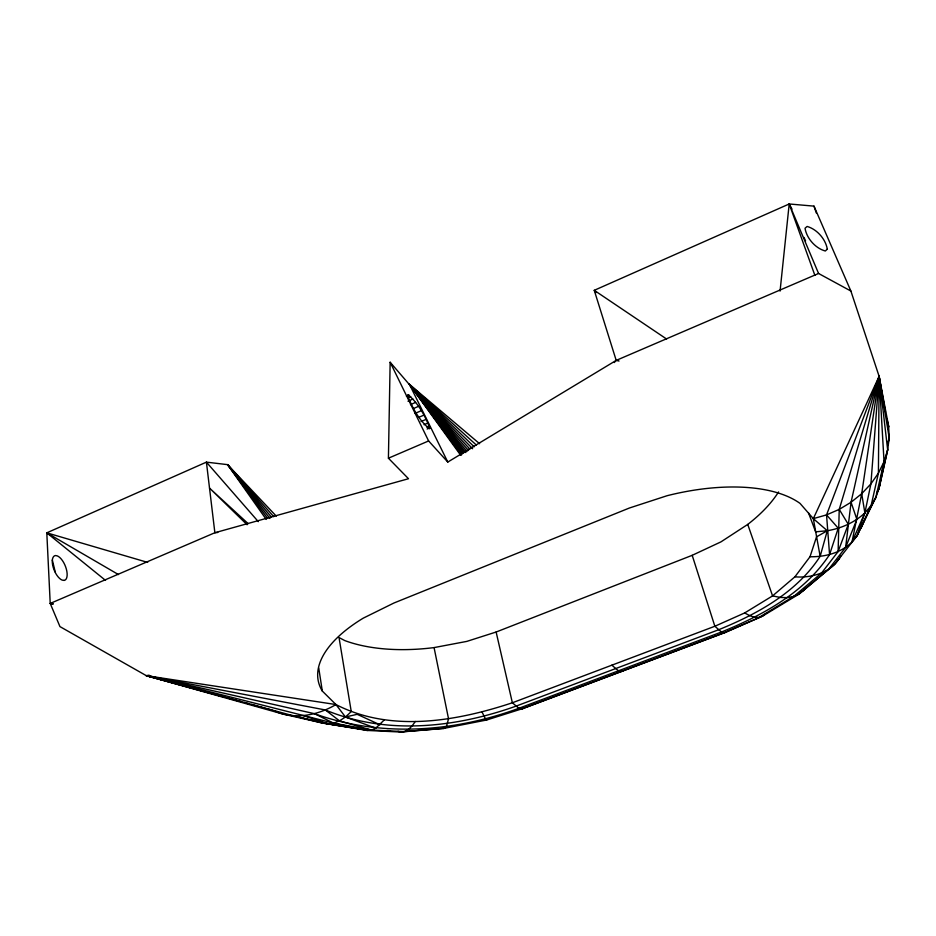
<?xml version="1.0" encoding="UTF-8"?>
<svg xmlns="http://www.w3.org/2000/svg" width="936" height="936" viewBox="0 0 936 936"><rect width="100%" height="100%" fill="white"/><g stroke="black" fill="none" stroke-linecap="round" stroke-linejoin="round"><path stroke-width="1.4" d="M276.307 516.145L227.565 464.642L206.411 462.138L46.8 532.841L50.216 603.439L59.951 626.605L146.344 675.675L335.954 704.551C390.605 732.829 456.417 721.317 512.366 702.772L714.858 626.254L744.647 612.951L772.574 595.893L780.261 597.449L787.305 597.648L793.599 596.513L821.562 573.031L838.118 551.561L839.229 509.383L879.126 376.366L850.882 291.037L813.992 206.131L789.2 203.978L594.255 290.324L616.204 360.395L619.035 361.039M53.083 603.954L50.216 603.439L214.87 532.736L408.505 478.729L388.417 458.207L390.148 362.244L467.029 451.48M780.062 291.084L789.2 203.978L791.985 209.067M793.599 596.513L799.028 594.091L828.676 569.24L845.641 547.338L851.058 502.258L879.126 376.366L888.627 426.243L889.2 437.931L887.667 449.853L878.974 488.592L875.839 497.437L857.119 535.661L834.69 564.314L799.028 594.091L762.594 616.11L725.927 632.209L523.657 708.295L521.516 708.985L518.883 708.295L512.366 702.772L496.127 632.022L692.195 555.317L720.954 541.874L747.747 524.406A143.922 74.599 -17.3 0 0 778.553 491.95M747.747 524.406L772.574 595.893L794.898 576.822L810.014 556.745C825.154 557.037 841.019 552.907 852.006 541.991L861.705 493.693L879.126 376.366L885.479 412.203M149.222 675.265L146.344 675.675L325.365 709.968C386.182 735.333 455.095 727.822 515.818 706.224L718.427 629.834C757.353 613.969 796.735 592.523 820.147 556.335L813.325 518.638L879.126 376.366L887.667 449.853L884.04 461.682L878.974 488.592L876.47 493.705M888.1 429.039L888.627 426.243L886.977 419.258M887.702 445.056L889.2 437.931L879.126 376.366L826.547 514.894L829.565 554.592C804.457 592.652 762.711 615.245 721.492 632.011L518.883 708.295C453.632 732.245 380.578 737.521 314.484 713.688L146.344 675.675L149.257 675.57M862.103 524.488L860.909 528.454L871.123 505.592L878.413 473.136L879.126 376.366L879.688 383.444M875.839 497.437L884.04 461.682L879.126 376.366L870.901 483.9L864.876 512.893L857.119 535.661L852.006 541.991L864.876 512.893L871.123 505.592L875.839 497.437L868.187 511.547M887.667 449.853L878.974 488.592L877.43 491.061M429.764 427.892L429.519 428.805C419.281 420.638 412.179 407.698 407.605 395.425L407.932 394.629C418.076 402.936 425.108 415.666 429.764 427.892L427.144 429.027M820.147 556.335L827.284 530.735C841.183 528.407 854.545 522.616 864.876 512.893L861.705 493.693L870.901 483.9L878.413 473.136L884.04 461.682M887.667 443.442L889.2 437.931M887.796 429.039L888.627 426.243M810.014 556.745L816.508 536.89L827.284 530.735L813.325 518.638L800.034 503.404A148.625 70.048 -16.9 0 0 667.122 495.706L629.437 508.002L393.939 603.006L363.297 618.123A142.974 65.192 -12.3 0 0 322.312 691.06L335.954 704.551L345.454 716.999L375.769 728.173L384.193 720.006M829.565 554.592L838.246 528.208L826.547 514.894L813.325 518.638M838.118 551.561L848.297 524.335L839.229 509.383L826.547 514.894M845.641 547.338L856.873 519.375L851.058 502.258L861.705 493.693M857.119 535.661L871.123 505.592M794.898 576.822C812.202 578.272 832.116 572.305 840.68 556.078M804.89 588.545L803.497 590.452L798.572 593.436M415.268 721.469C411.934 726.605 407.172 732.209 400.479 732.022L367.158 730.443L322.206 722.978L282.941 714.063L146.344 675.675L149.257 675.862M397.987 731.344L400.479 732.022L443.442 728.477L445.01 728.231L446.402 726.535L448.531 718.801L434.07 647.595A138.622 69.58 -12 0 1 344.811 640.598L339.031 637.556L351.257 711.606L345.454 716.999L339.522 720.872L333.602 723.165L328.021 723.82L293.015 715.736L146.344 675.675L152.077 676.506M614.215 362.548L616.204 360.395L818.579 273.488L850.882 291.037M764.408 614.402L762.594 616.11L724.008 632.806L521.516 708.985M837.334 560.184L839.498 558.359M390.148 362.244L428.618 440.95L447.794 462.056L616.204 360.395M794.875 595.67L759.119 617.362L754.919 617.269L750.075 615.806L744.647 612.951M839.229 509.383L851.058 502.258M274.985 711.126C294.735 720.018 317.912 715.279 335.954 704.551M406.399 396.15L408.997 395.004M408.225 397.601L410.705 396.513M408.002 401.205L412.951 399.04M410.459 404.644L415.584 402.41M413.431 408.564L418.404 406.388M415.022 413.431L421.247 410.717M418.848 417.316L423.914 415.116M159.097 678.331L146.344 675.675L333.602 723.165L367.158 730.443L371.452 730.057L375.769 728.173M421.024 421.551L426.243 419.293M424.043 424.71L428.068 422.967M426.699 427.015L429.273 425.903M388.417 458.207L428.618 440.95M496.127 632.022L466.807 641.394L434.07 647.595M482.157 712.237L486.088 720.182L523.657 708.295M623.06 670.89L621.024 671.533L618.45 670.808L611.863 665.18M725.927 632.209L724.008 632.806L721.492 632.011L714.858 626.254L692.195 555.317M486.088 720.182L486.708 719.995L443.442 728.477M345.454 716.999L357.154 714.32L380.051 724.815M827.284 530.735L815.619 531.835L808.528 512.916M217.784 532.479L214.87 532.736L206.411 462.138L258.313 521.656M445.01 728.231L404.282 731.589L371.452 730.057L333.602 723.165L314.484 713.688M367.204 729.577L370.012 729.717M386.896 730.525L389.704 730.653M293.015 715.736L322.206 722.978L329.273 723.727M332.105 724.031L334.936 724.335M63.987 580.39L62.267 580.144A13.186 5.92 67.8 0 1 53.095 566.935A13.186 5.92 67.8 0 1 55.54 555.539L57.295 555.902A13.186 5.92 67.8 0 1 66.339 569.065A13.186 5.92 67.8 0 1 63.999 580.449M50.216 603.439L53.095 603.872M322.206 722.978L362.981 729.378L328.021 723.82L303.615 715.619M164.759 680.297L146.344 675.675L224.687 697.191M167.602 681.01L171.85 682.075M364.373 729.729L367.158 730.443M227.495 697.963L241.476 701.801M244.284 702.573L248.473 703.72M251.281 704.492L258.266 706.411M261.074 707.183L265.262 708.33M268.07 709.102L272.259 710.26M371.452 730.057L339.522 720.872L325.365 709.968M105.546 580.402L46.8 532.841L147.689 562.407M46.8 532.841L118.462 574.575M666.596 339.031L594.255 290.324L595.963 292.687M447.794 462.056L409.5 384.439L479.606 443.711M460.688 455.282L409.5 384.439L476.401 445.068M248.169 523.669L209.524 488.112L247.104 524.733M461.518 454.954L409.5 384.439L474.213 446.811M462.091 454.054L409.5 384.439L472.621 448.73M462.946 453.293L409.5 384.439L469.86 449.034M464.057 452.65L409.5 384.439L468.562 450.52M266.245 519.421L227.565 464.642L273.768 516.695M267.708 518.497L227.565 464.642L271.194 516.871M409.5 384.439L465.847 452.568M227.565 464.642L269.954 518.427M818.579 273.488L789.2 203.978L814.905 275.418M52.322 560.02L55.247 572.036M813.992 206.131L816.332 213.022M318.755 668.093L322.312 691.06M805.58 240.915A15.046 0.76 64.8 0 1 804.001 237.44M827.307 249.105L825.341 251.012C815.396 248.297 806.668 238.387 805.03 228.244L807.113 226.442C816.964 229.273 825.564 239.008 827.307 249.105"/></g></svg>
